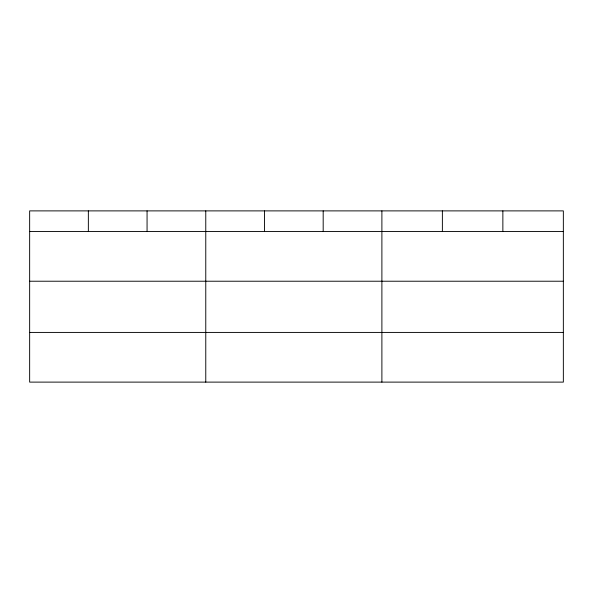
<?xml version="1.0" encoding="UTF-8"?>
<svg xmlns="http://www.w3.org/2000/svg" width="593" height="593" viewBox="0 0 593 593"><rect width="100%" height="100%" fill="white"/><g stroke="black" fill="none" stroke-linecap="round" stroke-linejoin="round"><path stroke-width="0.89" d="M563.35 281.223L563.35 210.886L29.65 210.886L29.65 382.114L563.35 382.114L563.35 281.223L29.65 281.223M29.65 231.529L563.35 231.529M29.65 332.421L563.35 332.421M502.864 210.886L502.864 231.529M442.378 210.886L442.378 231.529M381.892 210.886L381.892 382.114M323.185 210.886L323.185 231.529M264.478 210.886L264.478 231.529M205.771 210.886L205.771 382.114M147.064 210.886L147.064 231.529M88.357 210.886L88.357 231.529"/></g></svg>
